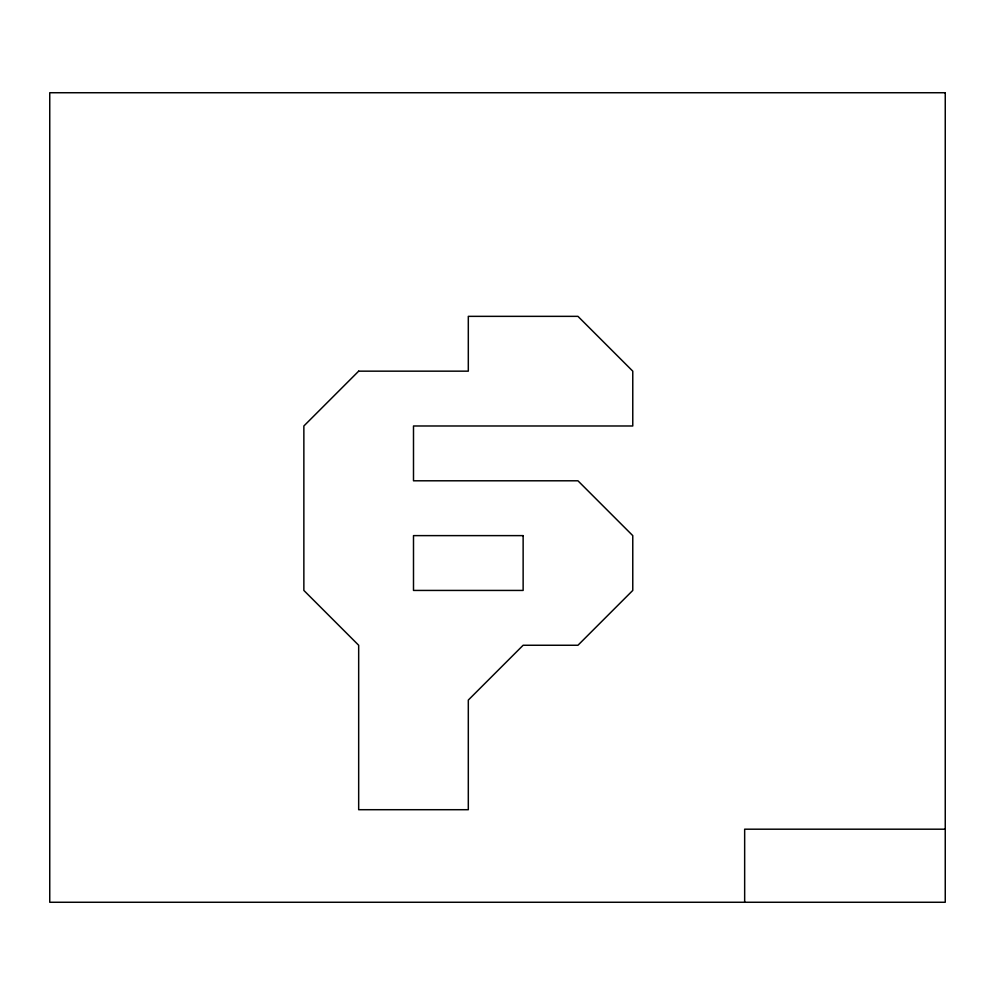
<?xml version="1.0" encoding="UTF-8"?>
<svg xmlns="http://www.w3.org/2000/svg" width="995" height="995" viewBox="0 0 995 995"><rect width="100%" height="100%" fill="white"/><g stroke="black" fill="none" stroke-linecap="round" stroke-linejoin="round"><path stroke-width="1.49" d="M945.25 829.196L744.658 829.196L744.658 902.266M358.673 371.16L303.861 425.984L303.861 590.433L358.673 645.257L358.673 809.706L468.309 809.706L468.309 700.07L523.134 645.257L577.946 645.257L632.77 590.433L632.77 535.621L577.946 480.796L413.497 480.796L413.497 425.984L632.77 425.984L632.77 371.16L577.946 316.348L468.309 316.348L468.309 371.16L358.673 371.16M945.25 92.734L49.75 92.734L49.75 902.266L945.25 902.266L945.25 92.734M523.134 535.621L413.497 535.621L413.497 590.433L523.134 590.433L523.134 535.621"/></g></svg>
